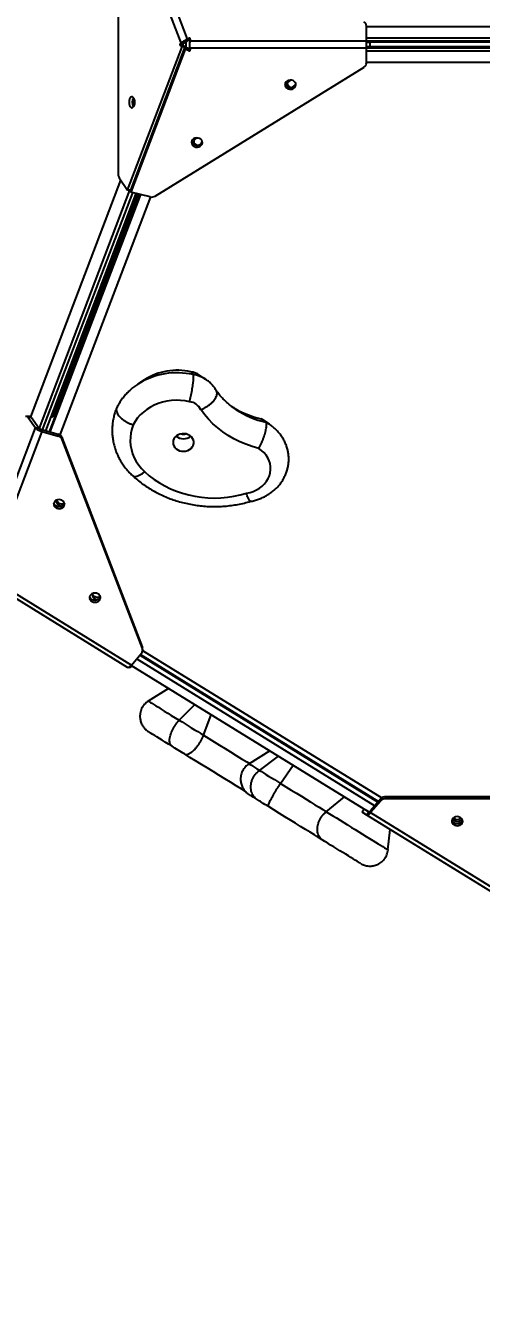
# Model space of a CAD drawing. Header units: millimetres. Extents: x -4720 to 4364, y -4819 to 4363.
# Drawn here: x -159 to 220, y -916 to 142 of the extents above; entities that cross this region are included whole.
import ezdxf

# ---------------------------------------------------------------- set-up
doc = ezdxf.new("R2010")
doc.units = ezdxf.units.MM
for name, color, linetype in [('DIKOM_ОБЪЕКТ', 7, 'Continuous'), ('DIKOM_РАЗМЕР_ЗОНА', 7, 'Continuous'), ('DIKOM_РАЗМЕР_ОБЪЕКТА', 7, 'Continuous')]:
    doc.layers.add(name, color=color, linetype=linetype)
doc.styles.add('style1', font='arial.ttf', dxfattribs={"width": 0.8})
doc.dimstyles.new('1-50', dxfattribs={"dimtxt": 300, "dimasz": 200, "dimexe": 100, "dimexo": 0, "dimgap": 100, "dimtad": 1, "dimdec": 0, "dimtxsty": 'style1', "dimcen": 0, "dimclrd": 7, "dimclre": 7, "dimadec": 1, "dimazin": 2, "dimtfac": 1, "dimtdec": 0, "dimtmove": 0, "dimatfit": 3, "dimfxl": 0, "dimlwd": 25, "dimlwe": 18, "dimarcsym": 0})

# ---------------------------------------------------------------- blocks, each defined once
blk = doc.blocks.new('*D9')
at = {"layer": 'Defpoints', "color": 0, "transparency": 16777216}
for p in [(-2136.5, 115.2), (2863.5, 115.2), (2863.5, -2539.2)]:
    blk.add_point(p, dxfattribs=at)
at = {"layer": 'DIKOM_РАЗМЕР_ОБЪЕКТА', "color": 7, "lineweight": 18, "transparency": 16777216}
for p, q in [((-2136.5, 115.2), (-2136.5, -2639.2)), ((2863.5, 115.2), (2863.5, -2639.2))]:
    blk.add_line(p, q, dxfattribs=at)
at = {"layer": 'DIKOM_РАЗМЕР_ОБЪЕКТА', "color": 7, "lineweight": 25, "transparency": 16777216}
blk.add_line((-1936.5, -2539.2), (2663.5, -2539.2), dxfattribs=at)
at = {"layer": 'DIKOM_РАЗМЕР_ОБЪЕКТА', "color": 7, "transparency": 16777216}
for points in [[(-1936.5, -2505.9), (-1936.5, -2572.6), (-2136.5, -2539.2)], [(2663.5, -2505.9), (2663.5, -2572.6), (2863.5, -2539.2)]]:
    blk.add_solid(points, dxfattribs=at)
at = {"layer": 'DIKOM_РАЗМЕР_ОБЪЕКТА', "color": 0, "transparency": 16777216, "insert": (363.5, -2286.1), "char_height": 300, "attachment_point": 5, "style": 'style1'}
blk.add_mtext('{\\fArial|b0|i0|c204|p34;5000}', dxfattribs=at)
blk = doc.blocks.new('*D10')
at = {"layer": 'Defpoints', "color": 0, "transparency": 16777216}
for p in [(-2674.6, 2212.9), (-210.4, 2212.9), (582.2, -1937.1)]:
    blk.add_point(p, dxfattribs=at)
at = {"layer": 'DIKOM_РАЗМЕР_ОБЪЕКТА', "color": 7, "lineweight": 18, "transparency": 16777216}
for p, q in [((-210.4, 2212.9), (-2774.6, 2212.9)), ((582.2, -1937.1), (-2774.6, -1937.1))]:
    blk.add_line(p, q, dxfattribs=at)
at = {"layer": 'DIKOM_РАЗМЕР_ОБЪЕКТА', "color": 7, "lineweight": 25, "transparency": 16777216}
blk.add_line((-2674.6, -1737.1), (-2674.6, 2012.9), dxfattribs=at)
at = {"layer": 'DIKOM_РАЗМЕР_ОБЪЕКТА', "color": 7, "transparency": 16777216}
for points in [[(-2708, 2012.9), (-2641.3, 2012.9), (-2674.6, 2212.9)], [(-2708, -1737.1), (-2641.3, -1737.1), (-2674.6, -1937.1)]]:
    blk.add_solid(points, dxfattribs=at)
at = {"layer": 'DIKOM_РАЗМЕР_ОБЪЕКТА', "color": 0, "transparency": 16777216, "insert": (-2927.8, 137.9), "char_height": 300, "attachment_point": 5, "rotation": 90, "style": 'style1'}
blk.add_mtext('4150', dxfattribs=at)
blk = doc.blocks.new('*D11')
at = {"layer": 'Defpoints', "color": 0, "transparency": 16777216}
for p in [(4363.5, 125.3), (-3636.5, 115.2), (4363.5, -4719.3)]:
    blk.add_point(p, dxfattribs=at)
at = {"layer": 'DIKOM_РАЗМЕР_ЗОНА', "color": 7, "lineweight": 18, "transparency": 16777216}
for p, q in [((4363.5, 125.3), (4363.5, -4819.3)), ((-3636.5, 115.2), (-3636.5, -4819.3))]:
    blk.add_line(p, q, dxfattribs=at)
at = {"layer": 'DIKOM_РАЗМЕР_ЗОНА', "color": 7, "lineweight": 25, "transparency": 16777216}
blk.add_line((-3436.5, -4719.3), (4163.5, -4719.3), dxfattribs=at)
at = {"layer": 'DIKOM_РАЗМЕР_ЗОНА', "color": 7, "transparency": 16777216}
for points in [[(-3436.5, -4685.9), (-3436.5, -4752.6), (-3636.5, -4719.3)], [(4163.5, -4685.9), (4163.5, -4752.6), (4363.5, -4719.3)]]:
    blk.add_solid(points, dxfattribs=at)
at = {"layer": 'DIKOM_РАЗМЕР_ЗОНА', "color": 0, "transparency": 16777216, "insert": (363.5, -4466.1), "char_height": 300, "attachment_point": 5, "style": 'style1'}
blk.add_mtext('8000', dxfattribs=at)
blk = doc.blocks.new('*D12')
at = {"layer": 'Defpoints', "color": 0, "transparency": 16777216}
for p in [(-4269.8, 4362.9), (248.3, 4362.9), (248.3, -4087.1)]:
    blk.add_point(p, dxfattribs=at)
at = {"layer": 'DIKOM_РАЗМЕР_ЗОНА', "color": 7, "lineweight": 18, "transparency": 16777216}
for p, q in [((248.3, 4362.9), (-4369.8, 4362.9)), ((248.3, -4087.1), (-4369.8, -4087.1))]:
    blk.add_line(p, q, dxfattribs=at)
at = {"layer": 'DIKOM_РАЗМЕР_ЗОНА', "color": 7, "lineweight": 25, "transparency": 16777216}
blk.add_line((-4269.8, -3887.1), (-4269.8, 4162.9), dxfattribs=at)
at = {"layer": 'DIKOM_РАЗМЕР_ЗОНА', "color": 7, "transparency": 16777216}
for points in [[(-4303.1, 4162.9), (-4236.5, 4162.9), (-4269.8, 4362.9)], [(-4303.1, -3887.1), (-4236.5, -3887.1), (-4269.8, -4087.1)]]:
    blk.add_solid(points, dxfattribs=at)
at = {"layer": 'DIKOM_РАЗМЕР_ЗОНА', "color": 0, "transparency": 16777216, "insert": (-4523, 137.9), "char_height": 300, "attachment_point": 5, "rotation": 90, "style": 'style1'}
blk.add_mtext('8450', dxfattribs=at)

msp = doc.modelspace()

# ---------------------------------------------------------------- linework, layer by layer
at = {"layer": 'DIKOM_ОБЪЕКТ'}
for p, q in [((-29.6, 127.9), (-74.7, 246.4)), ((-69.6, 249.6), (-24.5, 131)), ((-81.9, 234), (-81.9, 19.8)), ((124.2, 129.7), (124.2, 141.9)), ((124.2, 140.3), (124.2, 141.9)), ((124.2, 141.5), (369.9, 141.5)), ((124.2, 128.1), (124.2, 140.3)), ((-30.4, 127.2), (-29.6, 127.9)), ((-27.8, 127.2), (-30.4, 127.2)), ((-27, 127.9), (-29.6, 127.9)), ((-27.8, 127.2), (-27, 127.9)), ((-24.5, 131), (-23.1, 131.7)), ((-24.5, 129.5), (-24.5, 131)), ((-24.5, 129.5), (-23.1, 130.1)), ((-23.1, 130.1), (-23.1, 131.7)), ((-22, 131.1), (-22.4, 129.7)), ((-22.4, 129.7), (124.2, 129.7)), ((369.5, 131.8), (124.2, 131.8)), ((124.2, 128.1), (124.2, 129.7)), ((124.2, 129.7), (369.4, 129.7)), ((124.2, 128.7), (369.3, 128.7)), ((127.1, 128.1), (124.2, 128.1)), ((127.1, 128.1), (127.1, 128.7)), ((127.1, 128.7), (127.1, 128.1)), ((-74, 5.6), (-28.7, 124.5)), ((-71.4, 5.6), (-26.2, 124.5)), ((-26.1, 124.4), (-71.4, 5.5)), ((-26.1, 122.8), (-71.4, 3.9)), ((-28.7, 124.5), (-30.4, 125.9)), ((-27.8, 125.9), (-30.4, 125.9)), ((-26.2, 124.5), (-28.7, 124.5)), ((-26.2, 124.5), (-27.8, 125.9)), ((-26.1, 124.4), (-26.1, 122.8)), ((-23.1, 123), (-26.1, 124.4)), ((-23.1, 121.4), (-26.1, 122.8)), ((-23.1, 123), (-23.1, 121.4)), ((-22.4, 123.4), (-22, 122.1)), ((124.2, 123.4), (-22.4, 123.4)), ((124.2, 125), (124.2, 123.4)), ((124.2, 112.8), (124.2, 125)), ((124.2, 125), (127.1, 125)), ((369.3, 124.5), (124.2, 124.5)), ((124.2, 111.2), (124.2, 123.4)), ((369.4, 123.4), (124.2, 123.4)), ((124.2, 121.3), (369.5, 121.3)), ((127.1, 124.5), (127.1, 125)), ((127.1, 124.5), (127.1, 125)), ((-51, 0.7), (122.2, 107.8)), ((-29.8, 114.8), (-29.9, 114.8)), ((124.2, 111.2), (124.2, 112.8)), ((369.9, 111.7), (124.2, 111.7)), ((-154.4, -182.6), (-79.6, 13.9)), ((-80.9, 15.8), (-74, 5.6)), ((-72.3, 5.6), (-147.5, -192)), ((-144.6, -193.4), (-69.6, 3.5)), ((-141.9, -194.2), (-66.9, 2.8)), ((-64, 2.1), (-139, -195)), ((-63.9, 2.1), (-138.9, -195)), ((-138.2, -195.2), (-63.1, 1.9)), ((-136.9, -182.3), (-66.1, 2.6)), ((-135.4, -182.3), (-64.6, 2.3)), ((-135.4, -182.3), (-64.6, 2.3)), ((-71.4, 5.6), (-74, 5.6)), ((-71.4, 3.9), (-71.4, 5.5)), ((-55.3, 0), (-71.4, 3.9)), ((-55.1, 0), (-130.3, -197.5)), ((-19.6, -147.6), (-21.5, -145.3)), ((-8.7, -151.8), (-14.2, -148.1)), ((-59.9, -151.8), (-65.4, -155.5)), ((-65.4, -155.5), (-64.8, -155.1)), ((-155.3, -182.3), (-157.9, -182.3)), ((-156.4, -183.3), (-150.3, -191.7)), ((-153.8, -183.3), (-156.4, -183.3)), ((-153.8, -183.3), (-147.7, -191.7)), ((-136.3, -182.6), (-137.9, -183.6)), ((-136.3, -182.6), (-137.5, -182.6)), ((-135.5, -182.3), (-137.4, -182.3)), ((40.7, -187.1), (36.9, -184.4)), ((38.1, -185.2), (36.9, -184.4)), ((43.7, -188.8), (38.1, -185.2)), ((40.7, -187.1), (43.2, -188.5)), ((43.2, -188.5), (43.7, -188.8)), ((-195.4, -310.3), (-150.3, -191.7)), ((-145.2, -194.9), (-190.3, -313.4)), ((-150.3, -191.7), (-147.7, -191.7)), ((-145.2, -194.9), (-145.2, -193.3)), ((-145.2, -193.3), (-131.5, -197)), ((-145.2, -194.9), (-131.5, -198.6)), ((-131.5, -198.6), (-131.5, -197)), ((-128.3, -199.8), (-128.3, -201.4)), ((-61.7, -373.6), (-128.3, -199.8)), ((-61.7, -375.1), (-128.3, -201.4)), ((-189.5, -315.6), (-70.8, -388.8)), ((-74, -390.8), (-192.6, -317.5)), ((-70.8, -388.8), (-62.4, -379)), ((133.8, -502.7), (-63.8, -380.6)), ((-63.3, -380), (134.3, -502.1)), ((-61.7, -375.1), (-61.7, -373.6)), ((-61.5, -376.5), (-61.5, -374.9)), ((-61.5, -376.6), (137, -499.2)), ((-72.7, -390.6), (-71.9, -391.1)), ((-71.9, -391.1), (-70.7, -389.3)), ((122.2, -508.4), (-71, -389.1)), ((-70.2, -390.1), (-71, -389.7)), ((-70.2, -389.6), (-70.2, -390.1)), ((-69.9, -389.7), (-70.2, -390.1)), ((-66.4, -383.7), (131.2, -505.7)), ((-40.1, -408.2), (-56.8, -418.7)), ((-31.1, -434.6), (-18.3, -421.6)), ((-10.9, -447.1), (-4.5, -430.2)), ((44, -460.1), (26.8, -470.9)), ((35.4, -476.3), (51.3, -464.6)), ((53, -487.2), (63.4, -471.9)), ((90.8, -510.6), (105.9, -498.3)), ((136.1, -500), (127.7, -509.9)), ((136.1, -501.6), (127.7, -511.4)), ((136.1, -501.6), (136.1, -500)), ((140.2, -498.2), (140.1, -499.8)), ((354.3, -499.8), (140.1, -499.8)), ((354.4, -498.2), (140.2, -498.2)), ((122.2, -508.4), (120.6, -510.9)), ((122.4, -508.5), (120.8, -511.1)), ((124.5, -513.4), (120.8, -511.1)), ((126.1, -510.8), (122.4, -508.5)), ((126.2, -510.9), (123.5, -509.2)), ((126.1, -510.8), (124.5, -513.4)), ((243.2, -586.7), (124.5, -513.4)), ((127.7, -509.9), (127.7, -511.4)), ((127.7, -511.4), (246.3, -584.7)), ((142.1, -542.3), (143.8, -525.3))]:
    msp.add_line(p, q, dxfattribs=at)
at = {"layer": 'DIKOM_ОБЪЕКТ', "flags": 128}
for points in [[(124.2, 123.4), (124.2, 124.1), (124.2, 124.9), (124.2, 125.7), (124.2, 126.6), (124.2, 127.4), (124.2, 128.2), (124.2, 129), (124.2, 129.7)], [(124.2, 125), (124.2, 125.4), (124.2, 125.7), (124.2, 126.1), (124.2, 126.6), (124.2, 127), (124.2, 127.4), (124.2, 127.8), (124.2, 128.1)], [(127.1, 128.7), (127.1, 128.2), (127.1, 127.4), (127.1, 126.6), (127.1, 125.7), (127.1, 124.9), (127.1, 124.5)], [(127.1, 128.1), (127.1, 127.8), (127.1, 127.4), (127.1, 127), (127.1, 126.6), (127.1, 126.1), (127.1, 125.7), (127.1, 125.4), (127.1, 125)], [(65.1, 95.1), (64.3, 95.9), (63.3, 96.6), (62.1, 96.9), (60.8, 97), (59.5, 96.8), (58.4, 96.2), (57.5, 95.5), (56.9, 94.5), (56.7, 93.4), (56.8, 92.3), (57.3, 91.3), (58, 90.5), (59.1, 89.8), (60.3, 89.4), (61.6, 89.4), (62.8, 89.6), (63.9, 90.2), (64.8, 90.9), (65.4, 91.9), (65.7, 93), (65.6, 94.1), (65.1, 95.1)], [(62.2, 96.9), (61.1, 96.7), (60, 96.2), (59, 95.4), (58.4, 94.5), (58.1, 93.4), (58.2, 92.3), (58.4, 91.8)], [(57.3, 92.9), (56.8, 93.9), (56.8, 94)], [(-68.8, 81.9), (-69.3, 82.6), (-70, 83), (-70.6, 83), (-71.3, 82.7), (-71.9, 82), (-72.3, 81.1), (-72.6, 80), (-72.7, 78.7), (-72.6, 77.4), (-72.4, 76.2), (-72, 75.2), (-71.4, 74.5), (-70.8, 74.1), (-70.1, 74.1), (-69.5, 74.4), (-68.9, 75.1), (-68.4, 76), (-68.1, 77.2), (-68, 78.4), (-68.1, 79.7), (-68.3, 80.9), (-68.8, 81.9)], [(-12.5, 47.1), (-13.3, 47.9), (-14.3, 48.6), (-15.5, 48.9), (-16.8, 49), (-18.1, 48.8), (-19.2, 48.2), (-20.1, 47.4), (-20.7, 46.5), (-20.9, 45.4), (-20.8, 44.3), (-20.3, 43.3), (-19.6, 42.5), (-18.5, 41.8), (-17.3, 41.4), (-16, 41.4), (-14.8, 41.6), (-13.7, 42.2), (-12.8, 42.9), (-12.2, 43.9), (-11.9, 45), (-12, 46.1), (-12.5, 47.1)], [(-20.3, 44.9), (-20.8, 45.9), (-20.8, 46)], [(-15.4, 48.9), (-16.5, 48.7), (-17.7, 48.2), (-18.6, 47.4), (-19.2, 46.5), (-19.5, 45.4), (-19.4, 44.3), (-19.2, 43.8)], [(-22.6, -170.1), (-26.2, -169.4), (-30, -169), (-33.8, -168.9), (-37.5, -169.1), (-41.3, -169.6), (-44.9, -170.4), (-48.5, -171.5), (-51.9, -172.9), (-55.1, -174.6), (-58.1, -176.5), (-60.9, -178.7), (-63.5, -181.1), (-65.7, -183.6), (-67.7, -186.4), (-69.3, -189.3)], [(34.9, -208.9), (29.5, -207.4), (24.2, -205.5), (19.1, -203.3), (14.2, -200.9), (9.5, -198.1), (5, -195.2), (0.8, -191.9), (-3.2, -188.4), (-6.8, -184.7), (-10.2, -180.8), (-13.2, -176.7)], [(-69.3, -189.3), (-70.5, -192.6), (-71.3, -196.1), (-71.7, -199.5), (-71.8, -203), (-71.5, -206.5), (-70.8, -209.9), (-69.8, -213.3), (-68.5, -216.6), (-66.8, -219.8), (-64.7, -222.8), (-62.4, -225.7), (-59.8, -228.3)], [(-19.5, -206.4), (-19.1, -204.9), (-19.1, -203.5), (-19.4, -202), (-20, -200.6), (-21, -199.4), (-22.2, -198.3), (-23.7, -197.5), (-25.3, -196.9), (-27, -196.7), (-28.8, -196.7), (-30.5, -197), (-32, -197.7), (-33.5, -198.5), (-34.6, -199.6), (-35.5, -200.9), (-36.1, -202.3), (-36.3, -203.8), (-36.2, -205.3), (-35.7, -206.7), (-34.9, -208), (-33.8, -209.2), (-32.4, -210.1), (-30.9, -210.8), (-29.2, -211.2), (-27.5, -211.3), (-25.8, -211.2), (-24.1, -210.7), (-22.6, -209.9), (-21.3, -208.9), (-20.3, -207.7), (-19.5, -206.4)], [(24.7, -246.1), (27.6, -245.5), (30.3, -244.6), (33, -243.4), (35.4, -241.9), (37.7, -240.3), (39.6, -238.3), (41.3, -236.2), (42.7, -234), (43.7, -231.6), (44.4, -229.1), (44.7, -226.6), (44.6, -224), (44.2, -221.5), (43.5, -219.1), (42.4, -216.7), (40.9, -214.5), (39.2, -212.4), (37.1, -210.6), (34.9, -208.9)], [(-70, -231.4), (-69.6, -231.7), (-68.7, -232.1), (-67.5, -232.1), (-66.2, -231.9), (-64.8, -231.4), (-63.2, -230.6), (-61.5, -229.6), (-59.8, -228.3)], [(-59.8, -228.3), (-56, -231.6), (-51.9, -234.7), (-47.6, -237.5), (-43.1, -240.1), (-38.4, -242.4), (-33.5, -244.4), (-28.5, -246.1), (-23.3, -247.5), (-18.1, -248.6), (-12.7, -249.4), (-7.3, -249.9), (-1.9, -250.1), (3.5, -249.9), (8.9, -249.4), (14.2, -248.6), (19.5, -247.5), (24.7, -246.1)], [(-135.3, -254.8), (-135.3, -255.8), (-134.9, -256.9), (-134.1, -257.8), (-133.1, -258.5), (-132, -258.9), (-130.7, -259), (-129.4, -258.8), (-128.3, -258.4), (-127.3, -257.6), (-126.7, -256.7), (-126.4, -255.6), (-126.4, -254.6), (-126.8, -253.5), (-127.5, -252.6), (-128.5, -251.9), (-129.7, -251.5), (-130.9, -251.4), (-132.2, -251.6), (-133.4, -252), (-134.3, -252.8), (-135, -253.7), (-135.3, -254.8)], [(-132.7, -251.7), (-133, -252.7), (-132.9, -253.7), (-132.5, -254.8), (-131.7, -255.7), (-130.7, -256.3), (-129.5, -256.7), (-128.3, -256.8)], [(-126.5, -254.8), (-126.6, -254.8), (-127.7, -255.1), (-129, -255.2), (-130.2, -254.9), (-131.2, -254.3), (-132, -253.5), (-132.5, -252.6), (-132.6, -251.7)], [(-126.4, -254.4), (-126.7, -255.1), (-127.3, -256.1), (-128.3, -256.8), (-129.4, -257.3), (-130.7, -257.5), (-132, -257.3), (-133.1, -256.9), (-134.1, -256.2), (-134.9, -255.3), (-135.2, -254.4)], [(-105.5, -332.4), (-105.5, -333.5), (-105.1, -334.5), (-104.4, -335.4), (-103.4, -336.1), (-102.2, -336.6), (-100.9, -336.7), (-99.7, -336.5), (-98.5, -336), (-97.6, -335.3), (-96.9, -334.4), (-96.6, -333.3), (-96.6, -332.2), (-97, -331.2), (-97.7, -330.3), (-98.7, -329.6), (-99.9, -329.2), (-101.2, -329), (-102.4, -329.2), (-103.6, -329.7), (-104.5, -330.4), (-105.2, -331.4), (-105.5, -332.4)], [(-96.6, -332.1), (-96.9, -332.8), (-97.6, -333.7), (-98.5, -334.5), (-99.7, -334.9), (-100.9, -335.1), (-102.2, -335), (-103.4, -334.6), (-104.4, -333.9), (-105.1, -333), (-105.5, -332.1)], [(-103, -329.4), (-103.2, -330.3), (-103.1, -331.4), (-102.7, -332.4), (-102, -333.3), (-100.9, -334), (-99.7, -334.4), (-98.6, -334.5)], [(-96.7, -332.4), (-96.8, -332.5), (-98, -332.8), (-99.2, -332.8), (-100.4, -332.5), (-101.4, -332), (-102.2, -331.2), (-102.7, -330.2), (-102.9, -329.3)], [(-74, -390.8), (-73.7, -390.9), (-73.4, -390.9), (-73.1, -390.7), (-72.7, -390.5), (-72.3, -390.2), (-71.8, -389.8), (-71.3, -389.4), (-70.8, -388.8)], [(-56.8, -418.7), (-56.7, -418.7), (-56.5, -418.9), (-55.9, -419.3), (-55, -419.8), (-53.8, -420.6), (-52.3, -421.5), (-50.5, -422.6), (-48.4, -423.9), (-46.1, -425.4), (-43.5, -427), (-40.7, -428.7), (-37.7, -430.6), (-34.5, -432.6), (-31.1, -434.6)], [(-37.1, -456.3), (-40, -454.5), (-42.7, -452.8), (-45.2, -451.3), (-47.5, -449.8), (-49.6, -448.5), (-51.5, -447.4), (-53, -446.4), (-54.4, -445.6), (-55.4, -445), (-56.1, -444.5), (-56.5, -444.3)], [(-31.1, -434.6), (-28.7, -436.1), (-26.3, -437.6), (-23.7, -439.2), (-21.1, -440.9), (-18.4, -442.5), (-15.8, -444.1), (-13.3, -445.6), (-10.9, -447.1)], [(-10.9, -447.1), (-6.5, -449.8), (-2.1, -452.6), (2.4, -455.4), (7, -458.2), (11.5, -461), (16.1, -463.8), (20.6, -466.6), (25, -469.3), (27.2, -470.7)], [(-26.8, -462.6), (-28, -461.9), (-29.3, -461.1), (-30.7, -460.3), (-32, -459.4), (-33.3, -458.6), (-34.7, -457.8), (-35.9, -457), (-37.1, -456.3)], [(24.1, -494.1), (20.7, -492), (16.1, -489.1), (11.4, -486.2), (6.6, -483.3), (1.8, -480.3), (-3.1, -477.3), (-7.9, -474.3), (-12.7, -471.3), (-17.5, -468.4), (-22.2, -465.5), (-26.8, -462.6)], [(26.8, -470.9), (26.8, -471), (27.1, -471.2), (27.7, -471.5), (28.7, -472.1), (29.9, -472.9), (31.5, -473.9), (33.3, -475), (35.4, -476.3)], [(35.4, -476.3), (37, -477.3), (38.7, -478.4), (40.7, -479.6), (42.9, -481), (45.3, -482.4), (47.8, -484), (50.4, -485.6), (53, -487.2)], [(33.6, -500.5), (31.8, -499.4), (30.2, -498.5), (29, -497.7), (28, -497.1), (27.3, -496.7), (27, -496.4), (26.9, -496.4)], [(53, -487.2), (57.4, -489.9), (61.8, -492.7), (66.1, -495.3), (70.2, -497.8), (74.2, -500.3), (78, -502.6), (81.5, -504.9), (84.9, -506.9), (88, -508.9), (90.8, -510.6)], [(42.6, -506.1), (41.2, -505.3), (39.9, -504.5), (38.6, -503.7), (37.4, -502.9), (36.3, -502.2), (35.2, -501.6), (34.3, -501), (33.6, -500.5)], [(87.5, -533.9), (84.4, -532), (81, -529.9), (77.4, -527.7), (73.6, -525.3), (69.6, -522.8), (65.4, -520.2), (61.1, -517.6), (56.6, -514.8), (52, -512), (47.4, -509.1), (42.6, -506.1)], [(90.8, -510.6), (93.5, -512.3), (96.3, -514), (99.3, -515.8), (102.3, -517.7), (105.4, -519.6), (108.6, -521.6), (111.8, -523.6), (114.9, -525.5), (118, -527.4), (121, -529.3), (124, -531.1), (126.7, -532.8), (129.4, -534.4), (131.8, -535.9), (134, -537.3), (136, -538.5), (137.7, -539.6), (139.2, -540.5), (140.4, -541.2), (141.3, -541.8), (141.9, -542.1), (142.1, -542.3), (142.1, -542.3)], [(127.7, -511.4), (127.2, -512), (126.7, -512.4), (126.3, -512.8), (125.8, -513.1), (125.4, -513.3), (125.1, -513.5), (124.8, -513.5), (124.5, -513.4)], [(127.7, -509.9), (127.5, -510.1), (127.2, -510.4), (127, -510.6), (126.8, -510.7), (126.6, -510.8), (126.4, -510.9), (126.2, -510.9), (126.1, -510.8)], [(195.1, -518.1), (195.1, -519.2), (195.5, -520.2), (196.3, -521.1), (197.3, -521.8), (198.4, -522.2), (199.7, -522.4), (201, -522.2), (202.1, -521.7), (203.1, -521), (203.7, -520), (204.1, -519), (204, -517.9), (203.6, -516.8), (202.9, -515.9), (201.9, -515.3), (200.7, -514.8), (199.5, -514.7), (198.2, -514.9), (197, -515.4), (196.1, -516.1), (195.4, -517), (195.1, -518.1)], [(204, -517.8), (203.7, -518.4), (203.1, -519.4), (202.1, -520.1), (201, -520.6), (199.7, -520.8), (198.4, -520.7), (197.3, -520.2), (196.3, -519.5), (195.5, -518.6), (195.2, -517.7)], [(202.2, -518), (203.2, -517.2), (203.5, -516.7)], [(119.3, -553.5), (119.3, -553.5), (119, -553.4), (118.4, -553), (117.5, -552.5), (116.4, -551.7), (114.9, -550.9), (113.2, -549.8), (111.3, -548.6), (109.2, -547.3), (107, -546), (104.6, -544.5), (102.1, -543), (99.6, -541.4), (97.1, -539.8), (94.5, -538.3), (92.1, -536.8), (89.7, -535.3), (87.5, -533.9)]]:
    msp.add_lwpolyline(points, dxfattribs=at)
at = {"layer": 'DIKOM_ОБЪЕКТ'}
for centre, radius, start, end in [((120.1, 141.8), 4.09, 1.5407, 60.2017), ((-63.3, 126.6), 38, 356.2222, 3.5151), ((120.1, 111.3), 4.09, 299.8022, 358.4649), ((61.1, 95.6), 4.73, 214.8662, 339.842), ((62.1, 94.6), 3.64, 179.0679, 264.6242), ((-63.3, 78.6), 6.88, 146.6694, 213.3391), ((-62.4, 78.6), 6.78, 155.3271, 204.7579), ((-16.5, 47.6), 4.73, 214.8661, 339.842), ((-15.5, 46.6), 3.64, 179.0723, 264.7811), ((-74.6, 19.5), 7.3, 178.1663, 210.5291), ((-53.9, 5.6), 5.71, 256.0454, 300.998), ((-33.1, -206.4), 60.3, 77.0826, 121.7575), ((-33.1, -193.7), 49.7, 76.5633, 122.6095), ((-24.1, -163), 17.9, 56.6572, 81.8074), ((-23.9, -174.9), 27.7, 56.9257, 80.9367), ((-23.7, -181.7), 11.6, 25.4045, 84.2896), ((56.9, -102), 84.8, 238.0033, 256.3574), ((57.1, -113.9), 75, 236.5812, 257.3759), ((-157.9, -184), 1.7, 27.1132, 119.248), ((-155.5, -184.3), 1.96, 30.6156, 85.7727), ((-135.4, -183.9), 1.55, 46.2047, 122.0739), ((-142.9, -185.5), 9.63, 220.1136, 256.4117), ((-144, -188.6), 4.81, 220.1137, 256.4119), ((-132.6, -201.6), 4.7, 22.9796, 76.3123), ((-132.7, -203.2), 4.7, 22.9792, 76.3127), ((-27.6, -191.2), 9.68, 231.3863, 308.237), ((-27.6, -192.2), 4.89, 250.1821, 289.4408), ((-65.2, -376.5), 3.75, 318.36, 20.6918), ((-65.1, -374.9), 3.68, 359.8814, 21.0982), ((140.1, -503.5), 5.31, 88.9263, 137.9573), ((140.1, -505.1), 5.31, 88.9263, 137.9574), ((126.3, -502.1), 10.5, 237.1965, 238.5221), ((131.5, -493.7), 17.4, 237.5284, 238.3134), ((199.6, -513.8), 4.9, 215.6061, 302.3697), ((199.6, -512.5), 4.55, 225.6347, 314.0197)]:
    msp.add_arc(centre, radius, start, end, dxfattribs=at)
for centre, major_axis, ratio, start_param, end_param in [((-30.1, 126.6), (0, 0.75), 0.659381, 0.523528, 2.617924), ((-27.6, 126.6), (0, 0.75), 0.659381, 0.523528, 2.617924), ((-22.8, 131.1), (0.729, 0.482), 0.787632, 5.584998, 7.679393), ((-22.8, 129.5), (0.729, 0.482), 0.787632, 0.317085, 1.396208), ((-22.8, 123.6), (0.729, -0.482), 0.787618, 4.88689, 5.965923), ((-22.8, 122.1), (0.729, -0.482), 0.787618, 4.88689, 6.981285)]:
    msp.add_ellipse(centre, major_axis=major_axis, ratio=ratio, start_param=start_param, end_param=end_param, dxfattribs=at)
for points, knots in [([(-29.6, 127.9), (-29.3, 128.2), (-28.7, 128.7), (-27.4, 129.5), (-26, 130.3), (-25, 130.8), (-24.5, 131)], [0, 0, 0, 0, 0.2731886, 0.5000153, 0.7304023, 1, 1, 1, 1]), ([(-27, 127.9), (-26.9, 128), (-26.6, 128.2), (-25.9, 128.5), (-25.2, 129), (-24.8, 129.3), (-24.5, 129.5)], [0, 0, 0, 0, 0.275466, 0.499914, 0.727773, 1, 1, 1, 1]), ([(-22.4, 129.7), (-22.4, 129.2), (-22.6, 128.2), (-22.7, 126.5), (-22.6, 124.9), (-22.5, 123.9), (-22.4, 123.4)], [0, 0, 0, 0, 0.27319, 0.500017, 0.730406, 1, 1, 1, 1]), ([(-22.6, -170.1), (-22.5, -170.1), (-22.4, -169.4), (-22, -167.9), (-21.5, -165.5), (-21, -163.1), (-20.5, -160.6), (-20.1, -158.1), (-19.8, -155.8), (-19.5, -153.7), (-19.3, -151.8), (-19.2, -150.1), (-19.2, -148.9), (-19.4, -148), (-19.5, -147.7), (-19.6, -147.6)], [0, 0, 0, 0, 0.002395, 0.083768, 0.167449, 0.249545, 0.334018, 0.416083, 0.500525, 0.582578, 0.667011, 0.749067, 0.833506, 0.915564, 1, 1, 1, 1]), ([(-64.8, -155.1), (-64.8, -155.1), (-66, -155.8), (-68.3, -157.4), (-71.4, -160), (-74.3, -162.7), (-76.9, -165.7), (-79.3, -168.8), (-81.3, -171.9), (-82.4, -174.1), (-83, -175.2)], [0, 0, 0, 0, 0.006265, 0.151237, 0.295873, 0.440089, 0.583802, 0.726941, 0.869455, 1, 1, 1, 1]), ([(-0.1, -161.4), (-0.2, -161.3), (-0.6, -160.3), (-1.7, -158.7), (-3.3, -156.5), (-5.3, -154.5), (-7.1, -152.9), (-8.4, -152), (-8.9, -151.7)], [0, 0, 0, 0, 0.0340705, 0.2419119, 0.4503554, 0.6599579, 0.870928, 1, 1, 1, 1]), ([(-13.2, -176.7), (-13.2, -176.7), (-12.4, -176.4), (-10.9, -175.7), (-8.7, -174.4), (-6.6, -173), (-4.7, -171.5), (-3, -169.8), (-1.7, -168.2), (-0.7, -166.5), (0, -165), (0.3, -163.5), (0.3, -162.3), (0, -161.7), (-0.1, -161.4)], [0, 0, 0, 0, 0.002114, 0.094104, 0.188759, 0.280392, 0.374669, 0.46614, 0.560256, 0.651657, 0.745705, 0.83713, 0.931207, 1, 1, 1, 1]), ([(15.8, -176.4), (15.5, -176.3), (14, -175.3), (11.5, -173.4), (8.3, -170.7), (5.4, -167.9), (2.6, -164.9), (0.8, -162.6), (-0.1, -161.3), (-0.3, -161)], [0, 0, 0, 0, 0.044125, 0.225588, 0.407405, 0.589678, 0.772526, 0.956071, 1, 1, 1, 1]), ([(-83.1, -175.4), (-83.3, -176), (-84.1, -177.9), (-85.1, -181.1), (-86, -184.9), (-86.6, -188.8), (-86.8, -192.7), (-86.8, -196.6), (-86.4, -200.5), (-85.7, -204.4), (-84.7, -208.2), (-83.4, -211.9), (-81.8, -215.6), (-80, -219.1), (-77.8, -222.5), (-75.4, -225.7), (-72.8, -228.7), (-70.9, -230.6), (-70, -231.4)], [0, 0, 0, 0, 0.034302, 0.099292, 0.164122, 0.228759, 0.293247, 0.357634, 0.421971, 0.486298, 0.55067, 0.61514, 0.679753, 0.744547, 0.809553, 0.874789, 0.940265, 1, 1, 1, 1]), ([(-83, -175.4), (-83.1, -175.6), (-83.4, -176.1), (-83.4, -177.2), (-83.1, -178.7), (-82.4, -180.2), (-81.3, -181.7), (-79.9, -183.2), (-78.2, -184.7), (-76.2, -186.1), (-74.1, -187.3), (-71.8, -188.4), (-70.2, -189), (-69.4, -189.3), (-69.3, -189.3)], [0, 0, 0, 0, 0.047188, 0.141026, 0.237589, 0.331427, 0.427982, 0.52183, 0.618398, 0.712273, 0.808868, 0.901419, 0.99657, 1, 1, 1, 1]), ([(28.1, -252.8), (28.3, -252.8), (29.7, -252.6), (32.1, -252), (35.5, -250.8), (38.8, -249.4), (41.9, -247.8), (44.8, -245.9), (47.6, -243.7), (50.1, -241.3), (52.3, -238.8), (54.3, -236), (56, -233.1), (57.4, -230.1), (58.4, -227), (59.2, -223.9), (59.7, -220.6), (59.8, -217.4), (59.6, -214.2), (59.1, -211), (58.3, -207.9), (57.2, -204.9), (55.8, -201.9), (54.1, -199.1), (52.1, -196.5), (49.9, -194), (47.5, -191.7), (45.2, -189.9), (43.7, -188.9), (43.1, -188.5)], [0, 0, 0, 0, 0.0062442, 0.0463041, 0.0863996, 0.1264788, 0.1665133, 0.2064679, 0.2463056, 0.2859863, 0.3254737, 0.3647388, 0.4037621, 0.4425372, 0.4810713, 0.5193843, 0.5575096, 0.595489, 0.6333707, 0.6711975, 0.7090184, 0.7468863, 0.784852, 0.8229593, 0.8612429, 0.899727, 0.9384233, 0.9773339, 1, 1, 1, 1]), ([(34.9, -208.9), (34.9, -208.9), (35.3, -208.2), (36.1, -206.8), (37.2, -204.5), (38.2, -202.1), (39.1, -199.7), (39.8, -197.4), (40.4, -195.1), (40.9, -193.1), (41.2, -191.2), (41.3, -189.6), (41.3, -188.4), (41.1, -187.5), (40.8, -187.2), (40.7, -187.1)], [0, 0, 0, 0, 0.001371, 0.087955, 0.177235, 0.259128, 0.343336, 0.424455, 0.507874, 0.588643, 0.671732, 0.752627, 0.835875, 0.916766, 1, 1, 1, 1]), ([(-70, -231.4), (-69.3, -232.1), (-67.3, -233.9), (-63.9, -236.7), (-59.7, -239.7), (-55.3, -242.6), (-50.7, -245.2), (-46, -247.6), (-41.1, -249.7), (-36.1, -251.6), (-31, -253.2), (-25.7, -254.5), (-20.4, -255.6), (-15, -256.4), (-9.6, -257), (-4.2, -257.2), (1.3, -257.2), (6.8, -256.9), (12.2, -256.3), (17.6, -255.4), (22.9, -254.3), (26.4, -253.4), (28.1, -252.8), (28.1, -252.8)], [0, 0, 0, 0, 0.028901, 0.079606, 0.130361, 0.181197, 0.232102, 0.283069, 0.334087, 0.38515, 0.436249, 0.487378, 0.538532, 0.589707, 0.640899, 0.692105, 0.743322, 0.794549, 0.845782, 0.897019, 0.948256, 0.999492, 1, 1, 1, 1]), ([(28.1, -252.8), (28.1, -252.8), (28, -252.9), (27.7, -252.7), (27.2, -252.2), (26.6, -251.2), (26, -249.8), (25.3, -248.2), (24.9, -246.8), (24.7, -246.1), (24.7, -246.1)], [0, 0, 0, 0, 0.012798, 0.17414, 0.340152, 0.501728, 0.667966, 0.829694, 0.996082, 1, 1, 1, 1]), ([(-56.7, -418.7), (-57, -418.9), (-57.9, -419.5), (-59.3, -420.7), (-60.7, -422.2), (-61.9, -424), (-62.8, -426), (-63.4, -428), (-63.7, -429.9), (-63.8, -431.9), (-63.6, -433.7), (-63.2, -435.4), (-62.7, -437), (-62, -438.5), (-61.2, -439.8), (-60.4, -440.9), (-59.5, -441.9), (-58.7, -442.6), (-58.1, -443.2), (-57.6, -443.5), (-57.3, -443.8), (-57.1, -443.9), (-56.9, -444), (-56.8, -444.1), (-56.7, -444.1), (-56.7, -444.2), (-56.7, -444.2)], [0, 0, 0, 0, 0.03482, 0.09762, 0.16072, 0.229483, 0.295446, 0.358775, 0.419737, 0.478464, 0.534991, 0.58927, 0.641182, 0.690517, 0.736973, 0.78012, 0.819344, 0.853683, 0.881146, 0.89959, 0.912951, 0.923637, 0.937233, 0.960856, 0.999586, 1, 1, 1, 1]), ([(-37.1, -456.3), (-37.1, -456.3), (-37.5, -456.1), (-38.1, -455.5), (-38.7, -454.4), (-39.1, -452.9), (-39.2, -451.2), (-39, -449.3), (-38.5, -447.2), (-37.8, -445), (-36.8, -442.8), (-35.6, -440.5), (-34.2, -438.4), (-32.7, -436.4), (-31.7, -435.2), (-31.1, -434.6)], [0, 0, 0, 0, 0.002397, 0.083769, 0.167447, 0.249545, 0.334017, 0.416082, 0.500526, 0.58258, 0.667012, 0.749068, 0.833506, 0.915563, 1, 1, 1, 1]), ([(-26.8, -462.6), (-26.8, -462.6), (-26.5, -462.8), (-25.8, -463.1), (-24.7, -463.1), (-23.3, -462.7), (-21.9, -461.9), (-20.3, -460.8), (-18.8, -459.4), (-17.2, -457.7), (-15.7, -455.8), (-14.2, -453.7), (-13, -451.6), (-11.8, -449.3), (-11.2, -447.9), (-10.9, -447.1)], [0, 0, 0, 0, 0.001894, 0.084269, 0.16903, 0.251086, 0.335511, 0.417424, 0.501703, 0.58355, 0.667769, 0.74964, 0.833885, 0.915756, 1, 1, 1, 1]), ([(26.8, -470.9), (26.3, -471.3), (25.2, -472), (23.8, -473.3), (22.5, -475), (21.4, -476.8), (20.5, -478.8), (20, -480.7), (19.8, -482.7), (19.8, -484.6), (20, -486.4), (20.4, -488.1), (21, -489.7), (21.7, -491.1), (22.5, -492.3), (23.4, -493.4), (24.2, -494.3), (25, -495), (25.6, -495.5), (26, -495.8), (26.3, -496), (26.5, -496.1), (26.6, -496.2), (26.7, -496.2), (26.7, -496.3)], [0, 0, 0, 0, 0.056425, 0.121903, 0.187641, 0.258318, 0.326152, 0.39134, 0.454114, 0.514585, 0.572757, 0.628563, 0.681853, 0.732382, 0.779803, 0.82362, 0.863122, 0.897109, 0.92306, 0.940104, 0.953134, 0.964482, 0.980892, 1, 1, 1, 1]), ([(33.6, -500.5), (33.6, -500.5), (33, -500.2), (31.9, -499.3), (30.5, -497.7), (29.4, -495.8), (28.6, -493.7), (28.3, -491.4), (28.3, -489), (28.6, -486.6), (29.4, -484.2), (30.4, -481.9), (31.8, -479.8), (33.5, -477.9), (34.8, -476.8), (35.4, -476.3)], [0, 0, 0, 0, 0.002397, 0.083771, 0.16745, 0.249546, 0.334017, 0.416083, 0.500527, 0.582578, 0.667012, 0.749069, 0.833506, 0.915563, 1, 1, 1, 1]), ([(42.6, -506.1), (42.6, -506.1), (42.6, -506.1), (42.5, -505.9), (42.7, -505.3), (43.1, -504.3), (43.7, -503), (44.4, -501.4), (45.4, -499.6), (46.5, -497.6), (47.7, -495.5), (49, -493.4), (50.3, -491.2), (51.7, -489.1), (52.5, -487.8), (53, -487.2)], [0, 0, 0, 0, 0.001896, 0.084271, 0.169034, 0.251087, 0.335514, 0.417426, 0.501704, 0.583553, 0.667772, 0.749642, 0.833888, 0.915758, 1, 1, 1, 1]), ([(87.5, -533.9), (87.5, -533.9), (87, -533.6), (86, -532.8), (84.9, -531.3), (84.1, -529.5), (83.6, -527.6), (83.5, -525.4), (83.6, -523.1), (84.1, -520.8), (84.9, -518.5), (86, -516.2), (87.4, -514.1), (89, -512.2), (90.2, -511.2), (90.8, -510.6)], [0, 0, 0, 0, 0.001373, 0.087958, 0.177235, 0.259129, 0.343339, 0.424457, 0.507875, 0.588644, 0.671732, 0.752627, 0.835877, 0.916767, 1, 1, 1, 1]), ([(119.6, -553.7), (119.6, -553.7), (119.7, -553.8), (119.8, -553.9), (120.2, -554.1), (120.9, -554.4), (121.9, -554.9), (123.4, -555.4), (125.2, -555.7), (127.1, -555.8), (128.9, -555.7), (130.8, -555.4), (132.6, -554.8), (134.4, -554), (136.2, -552.9), (137.7, -551.6), (139.1, -550), (140.3, -548.2), (141.3, -546.2), (141.8, -544.3), (142.1, -542.9), (142.2, -542.2), (142.2, -542.2)], [0, 0, 0, 0, 0.0067183, 0.0188097, 0.0317303, 0.0542887, 0.0918842, 0.147802, 0.2076419, 0.2711419, 0.32833, 0.3903842, 0.4546779, 0.52038, 0.5869494, 0.6540559, 0.721481, 0.7949894, 0.8655042, 0.9332003, 0.9983657, 1, 1, 1, 1])]:
    msp.add_open_spline(points, degree=3, knots=knots, dxfattribs=at)

# ---------------------------------------------------------------- dimensions: what is measured, and where the dimension line sits
at = {"layer": 'DIKOM_РАЗМЕР_ЗОНА'}
dim = msp.add_linear_dim(base=(-4269.8, 4362.9), p1=(248.3, -4087.1), p2=(248.3, 4362.9), angle=90, dimstyle='1-50', dxfattribs=at)
dim.commit()
dim.dimension.update_dxf_attribs({"geometry": '*D12', "text_midpoint": (-4269.8, 137.9), "dimtype": 160})
dim = msp.add_linear_dim(base=(4363.5, -4719.3), p1=(-3636.5, 115.2), p2=(4363.5, 125.3), dimstyle='1-50', dxfattribs=at)
dim.commit()
dim.dimension.update_dxf_attribs({"geometry": '*D11', "text_midpoint": (363.5, -4719.3), "dimtype": 160})
at = {"layer": 'DIKOM_РАЗМЕР_ОБЪЕКТА'}
dim = msp.add_linear_dim(base=(-2674.6, 2212.9), p1=(582.2, -1937.1), p2=(-210.4, 2212.9), angle=90, dimstyle='1-50', dxfattribs=at)
dim.commit()
dim.dimension.update_dxf_attribs({"geometry": '*D10', "text_midpoint": (-2674.6, 137.9), "dimtype": 160})
dim = msp.add_linear_dim(base=(2863.5, -2539.2), p1=(-2136.5, 115.2), p2=(2863.5, 115.2), text='{\\fArial|b0|i0|c204|p34;<>}', dimstyle='1-50', dxfattribs=at)
dim.commit()
dim.dimension.update_dxf_attribs({"geometry": '*D9', "text_midpoint": (363.5, -2539.2), "dimtype": 160})

doc.saveas('drawing.dxf')
